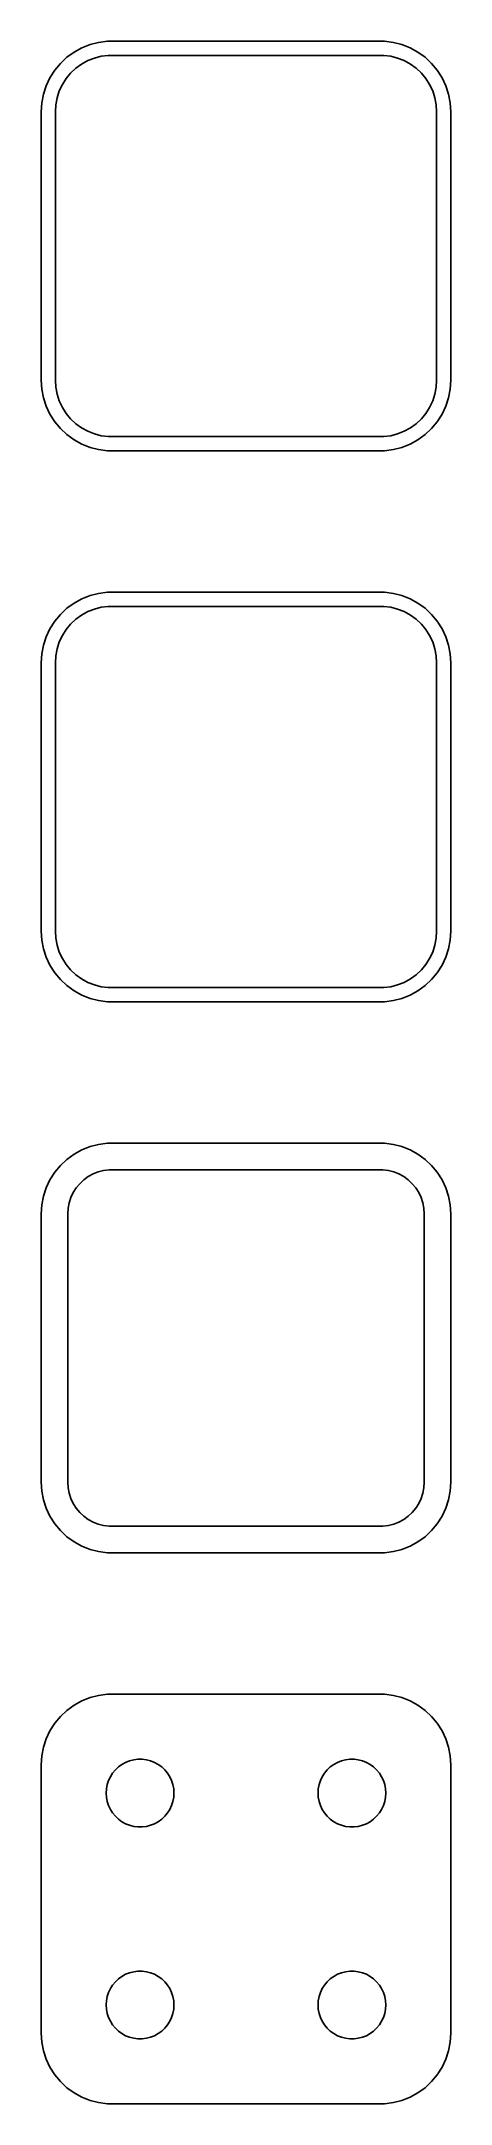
# Model space of a CAD drawing. Header units: metres. Extents: x -14 to 14, y 142 to 287.
import ezdxf

# ---------------------------------------------------------------- set-up
doc = ezdxf.new("R2010")
doc.units = ezdxf.units.M

msp = doc.modelspace()

# ---------------------------------------------------------------- linework, layer by layer
for p, q in [((-12.6871, 286.353), (-13.1448, 285.923)), ((-12.1791, 286.722), (-12.6871, 286.353)), ((-11.6289, 287.024), (-12.1791, 286.722)), ((-11.0451, 287.255), (-11.6289, 287.024)), ((-11.2031, 286.119), (-10.7361, 286.304)), ((-10.4369, 287.411), (-11.0451, 287.255)), ((-10.7361, 286.304), (-10.2495, 286.429)), ((-9.81395, 287.49), (-10.4369, 287.411)), ((-10.2495, 286.429), (-9.75116, 286.492)), ((9.81395, 287.49), (-9.81395, 287.49)), ((-9.75116, 286.492), (9.75116, 286.492)), ((9.75116, 286.492), (10.2495, 286.429)), ((10.4369, 287.411), (9.81395, 287.49)), ((10.2495, 286.429), (10.7361, 286.304)), ((11.0451, 287.255), (10.4369, 287.411)), ((10.7361, 286.304), (11.2031, 286.119)), ((11.6289, 287.024), (11.0451, 287.255)), ((12.1791, 286.722), (11.6289, 287.024)), ((12.6871, 286.353), (12.1791, 286.722)), ((13.1448, 285.923), (12.6871, 286.353)), ((-13.8815, 284.909), (-14.1489, 284.341)), ((-13.5451, 285.439), (-13.8815, 284.909)), ((-13.1448, 285.923), (-13.5451, 285.439)), ((-13.0052, 284.427), (-12.7361, 284.851)), ((-12.7361, 284.851), (-12.4159, 285.238)), ((-12.4159, 285.238), (-12.0497, 285.582)), ((-12.0497, 285.582), (-11.6433, 285.877)), ((-11.6433, 285.877), (-11.2031, 286.119)), ((11.2031, 286.119), (11.6433, 285.877)), ((11.6433, 285.877), (12.0497, 285.582)), ((12.0497, 285.582), (12.4159, 285.238)), ((12.4159, 285.238), (12.7361, 284.851)), ((12.7361, 284.851), (13.0052, 284.427)), ((13.5451, 285.439), (13.1448, 285.923)), ((13.8815, 284.909), (13.5451, 285.439)), ((14.1489, 284.341), (13.8815, 284.909)), ((-14.3429, 283.743), (-14.4606, 283.127)), ((-14.1489, 284.341), (-14.3429, 283.743)), ((-13.4684, 283.001), (-13.3743, 283.495)), ((-13.3743, 283.495), (-13.2191, 283.972)), ((-13.2191, 283.972), (-13.0052, 284.427)), ((13.0052, 284.427), (13.2191, 283.972)), ((13.2191, 283.972), (13.3743, 283.495)), ((13.3743, 283.495), (13.4684, 283.001)), ((14.3429, 283.743), (14.1489, 284.341)), ((14.4606, 283.127), (14.3429, 283.743)), ((-14.4606, 283.127), (-14.5, 282.5)), ((-14.5, 282.5), (-14.5, 263.5)), ((-13.5, 282.5), (-13.4684, 283.001)), ((-13.5, 263.5), (-13.5, 282.5)), ((13.4684, 283.001), (13.5, 282.5)), ((13.5, 282.5), (13.5, 263.5)), ((14.5, 282.5), (14.4606, 283.127)), ((14.5, 263.5), (14.5, 282.5)), ((-14.5, 263.5), (-14.4606, 262.873)), ((-14.4606, 262.873), (-14.3429, 262.257)), ((-13.4684, 262.999), (-13.5, 263.5)), ((-13.3743, 262.505), (-13.4684, 262.999)), ((13.4684, 262.999), (13.3743, 262.505)), ((13.5, 263.5), (13.4684, 262.999)), ((14.3429, 262.257), (14.4606, 262.873)), ((14.4606, 262.873), (14.5, 263.5)), ((-14.3429, 262.257), (-14.1489, 261.659)), ((-14.1489, 261.659), (-13.8815, 261.091)), ((-13.2191, 262.028), (-13.3743, 262.505)), ((-13.0052, 261.573), (-13.2191, 262.028)), ((-12.7361, 261.149), (-13.0052, 261.573)), ((13.0052, 261.573), (12.7361, 261.149)), ((13.2191, 262.028), (13.0052, 261.573)), ((13.3743, 262.505), (13.2191, 262.028)), ((13.8815, 261.091), (14.1489, 261.659)), ((14.1489, 261.659), (14.3429, 262.257)), ((-13.8815, 261.091), (-13.5451, 260.561)), ((-13.5451, 260.561), (-13.1448, 260.077)), ((-13.1448, 260.077), (-12.6871, 259.647)), ((-12.4159, 260.762), (-12.7361, 261.149)), ((-12.0497, 260.418), (-12.4159, 260.762)), ((-11.6433, 260.123), (-12.0497, 260.418)), ((-11.2031, 259.881), (-11.6433, 260.123)), ((-10.7361, 259.696), (-11.2031, 259.881)), ((11.2031, 259.881), (10.7361, 259.696)), ((11.6433, 260.123), (11.2031, 259.881)), ((12.0497, 260.418), (11.6433, 260.123)), ((12.4159, 260.762), (12.0497, 260.418)), ((12.7361, 261.149), (12.4159, 260.762)), ((12.6871, 259.647), (13.1448, 260.077)), ((13.1448, 260.077), (13.5451, 260.561)), ((13.5451, 260.561), (13.8815, 261.091)), ((-12.6871, 259.647), (-12.1791, 259.278)), ((-12.1791, 259.278), (-11.6289, 258.976)), ((-11.6289, 258.976), (-11.0451, 258.745)), ((-11.0451, 258.745), (-10.4369, 258.589)), ((-10.2495, 259.571), (-10.7361, 259.696)), ((-10.4369, 258.589), (-9.81395, 258.51)), ((-9.75116, 259.508), (-10.2495, 259.571)), ((-9.81395, 258.51), (9.81395, 258.51)), ((9.75116, 259.508), (-9.75116, 259.508)), ((10.2495, 259.571), (9.75116, 259.508)), ((9.81395, 258.51), (10.4369, 258.589)), ((10.7361, 259.696), (10.2495, 259.571)), ((10.4369, 258.589), (11.0451, 258.745)), ((11.0451, 258.745), (11.6289, 258.976)), ((11.6289, 258.976), (12.1791, 259.278)), ((12.1791, 259.278), (12.6871, 259.647)), ((-11.0451, 248.255), (-11.6289, 248.024)), ((-10.4369, 248.411), (-11.0451, 248.255)), ((-9.81395, 248.49), (-10.4369, 248.411)), ((9.81395, 248.49), (-9.81395, 248.49)), ((10.4369, 248.411), (9.81395, 248.49)), ((11.0451, 248.255), (10.4369, 248.411)), ((11.6289, 248.024), (11.0451, 248.255)), ((-13.1448, 246.923), (-13.5451, 246.439)), ((-12.6871, 247.353), (-13.1448, 246.923)), ((-12.1791, 247.722), (-12.6871, 247.353)), ((-11.6289, 248.024), (-12.1791, 247.722)), ((-12.0497, 246.582), (-11.6433, 246.877)), ((-11.6433, 246.877), (-11.2031, 247.119)), ((-11.2031, 247.119), (-10.7361, 247.304)), ((-10.7361, 247.304), (-10.2495, 247.429)), ((-10.2495, 247.429), (-9.75116, 247.492)), ((-9.75116, 247.492), (9.75116, 247.492)), ((9.75116, 247.492), (10.2495, 247.429)), ((10.2495, 247.429), (10.7361, 247.304)), ((10.7361, 247.304), (11.2031, 247.119)), ((11.2031, 247.119), (11.6433, 246.877)), ((12.1791, 247.722), (11.6289, 248.024)), ((11.6433, 246.877), (12.0497, 246.582)), ((12.6871, 247.353), (12.1791, 247.722)), ((13.1448, 246.923), (12.6871, 247.353)), ((13.5451, 246.439), (13.1448, 246.923)), ((-14.1489, 245.341), (-14.3429, 244.743)), ((-13.8815, 245.909), (-14.1489, 245.341)), ((-13.5451, 246.439), (-13.8815, 245.909)), ((-13.2191, 244.972), (-13.0052, 245.427)), ((-13.0052, 245.427), (-12.7361, 245.851)), ((-12.7361, 245.851), (-12.4159, 246.238)), ((-12.4159, 246.238), (-12.0497, 246.582)), ((12.0497, 246.582), (12.4159, 246.238)), ((12.4159, 246.238), (12.7361, 245.851)), ((12.7361, 245.851), (13.0052, 245.427)), ((13.0052, 245.427), (13.2191, 244.972)), ((13.8815, 245.909), (13.5451, 246.439)), ((14.1489, 245.341), (13.8815, 245.909)), ((14.3429, 244.743), (14.1489, 245.341)), ((-14.4606, 244.127), (-14.5, 243.5)), ((-14.3429, 244.743), (-14.4606, 244.127)), ((-13.5, 243.5), (-13.4684, 244.001)), ((-13.4684, 244.001), (-13.3743, 244.495)), ((-13.3743, 244.495), (-13.2191, 244.972)), ((13.2191, 244.972), (13.3743, 244.495)), ((13.3743, 244.495), (13.4684, 244.001)), ((13.4684, 244.001), (13.5, 243.5)), ((14.4606, 244.127), (14.3429, 244.743)), ((14.5, 243.5), (14.4606, 244.127)), ((-14.5, 243.5), (-14.5, 224.5)), ((-13.5, 224.5), (-13.5, 243.5)), ((13.5, 243.5), (13.5, 224.5)), ((14.5, 224.5), (14.5, 243.5)), ((-14.5, 224.5), (-14.4606, 223.873)), ((-14.4606, 223.873), (-14.3429, 223.257)), ((-13.4684, 223.999), (-13.5, 224.5)), ((-13.3743, 223.505), (-13.4684, 223.999)), ((-13.2191, 223.028), (-13.3743, 223.505)), ((13.3743, 223.505), (13.2191, 223.028)), ((13.4684, 223.999), (13.3743, 223.505)), ((13.5, 224.5), (13.4684, 223.999)), ((14.3429, 223.257), (14.4606, 223.873)), ((14.4606, 223.873), (14.5, 224.5)), ((-14.3429, 223.257), (-14.1489, 222.659)), ((-14.1489, 222.659), (-13.8815, 222.091)), ((-13.8815, 222.091), (-13.5451, 221.561)), ((-13.0052, 222.573), (-13.2191, 223.028)), ((-12.7361, 222.149), (-13.0052, 222.573)), ((-12.4159, 221.762), (-12.7361, 222.149)), ((12.7361, 222.149), (12.4159, 221.762)), ((13.0052, 222.573), (12.7361, 222.149)), ((13.2191, 223.028), (13.0052, 222.573)), ((13.5451, 221.561), (13.8815, 222.091)), ((13.8815, 222.091), (14.1489, 222.659)), ((14.1489, 222.659), (14.3429, 223.257)), ((-13.5451, 221.561), (-13.1448, 221.077)), ((-13.1448, 221.077), (-12.6871, 220.647)), ((-12.6871, 220.647), (-12.1791, 220.278)), ((-12.0497, 221.418), (-12.4159, 221.762)), ((-11.6433, 221.123), (-12.0497, 221.418)), ((-11.2031, 220.881), (-11.6433, 221.123)), ((-10.7361, 220.696), (-11.2031, 220.881)), ((-10.2495, 220.571), (-10.7361, 220.696)), ((-9.75116, 220.508), (-10.2495, 220.571)), ((9.75116, 220.508), (-9.75116, 220.508)), ((10.2495, 220.571), (9.75116, 220.508)), ((10.7361, 220.696), (10.2495, 220.571)), ((11.2031, 220.881), (10.7361, 220.696)), ((11.6433, 221.123), (11.2031, 220.881)), ((12.0497, 221.418), (11.6433, 221.123)), ((12.4159, 221.762), (12.0497, 221.418)), ((12.1791, 220.278), (12.6871, 220.647)), ((12.6871, 220.647), (13.1448, 221.077)), ((13.1448, 221.077), (13.5451, 221.561)), ((-12.1791, 220.278), (-11.6289, 219.976)), ((-11.6289, 219.976), (-11.0451, 219.745)), ((-11.0451, 219.745), (-10.4369, 219.589)), ((-10.4369, 219.589), (-9.81395, 219.51)), ((-9.81395, 219.51), (9.81395, 219.51)), ((9.81395, 219.51), (10.4369, 219.589)), ((10.4369, 219.589), (11.0451, 219.745)), ((11.0451, 219.745), (11.6289, 219.976)), ((11.6289, 219.976), (12.1791, 220.278)), ((-11.6289, 209.024), (-12.1791, 208.722)), ((-11.0451, 209.255), (-11.6289, 209.024)), ((-10.4369, 209.411), (-11.0451, 209.255)), ((-9.81395, 209.49), (-10.4369, 209.411)), ((9.81395, 209.49), (-9.81395, 209.49)), ((10.4369, 209.411), (9.81395, 209.49)), ((11.0451, 209.255), (10.4369, 209.411)), ((11.6289, 209.024), (11.0451, 209.255)), ((12.1791, 208.722), (11.6289, 209.024)), ((-13.5451, 207.439), (-13.8815, 206.909)), ((-13.1448, 207.923), (-13.5451, 207.439)), ((-12.6871, 208.353), (-13.1448, 207.923)), ((-12.1791, 208.722), (-12.6871, 208.353)), ((-11.168, 207.128), (-10.8254, 207.317)), ((-10.8254, 207.317), (-10.4619, 207.461)), ((-10.4619, 207.461), (-10.0833, 207.558)), ((-10.0833, 207.558), (-9.69545, 207.607)), ((-9.69545, 207.607), (9.69545, 207.607)), ((9.69545, 207.607), (10.0833, 207.558)), ((10.0833, 207.558), (10.4619, 207.461)), ((10.4619, 207.461), (10.8254, 207.317)), ((10.8254, 207.317), (11.168, 207.128)), ((12.6871, 208.353), (12.1791, 208.722)), ((13.1448, 207.923), (12.6871, 208.353)), ((13.5451, 207.439), (13.1448, 207.923)), ((13.8815, 206.909), (13.5451, 207.439)), ((-14.1489, 206.341), (-14.3429, 205.743)), ((-13.8815, 206.909), (-14.1489, 206.341)), ((-12.3943, 205.646), (-12.2279, 206)), ((-12.2279, 206), (-12.0184, 206.33)), ((-12.0184, 206.33), (-11.7692, 206.631)), ((-11.7692, 206.631), (-11.4842, 206.899)), ((-11.4842, 206.899), (-11.168, 207.128)), ((11.168, 207.128), (11.4842, 206.899)), ((11.4842, 206.899), (11.7692, 206.631)), ((11.7692, 206.631), (12.0184, 206.33)), ((12.0184, 206.33), (12.2279, 206)), ((12.2279, 206), (12.3943, 205.646)), ((14.1489, 206.341), (13.8815, 206.909)), ((14.3429, 205.743), (14.1489, 206.341)), ((-14.4606, 205.127), (-14.5, 204.5)), ((-14.5, 204.5), (-14.5, 185.5)), ((-14.3429, 205.743), (-14.4606, 205.127)), ((-12.6129, 204.5), (-12.5884, 204.89)), ((-12.6129, 185.5), (-12.6129, 204.5)), ((-12.5884, 204.89), (-12.5151, 205.274)), ((-12.5151, 205.274), (-12.3943, 205.646)), ((12.3943, 205.646), (12.5151, 205.274)), ((12.5151, 205.274), (12.5884, 204.89)), ((12.5884, 204.89), (12.6129, 204.5)), ((12.6129, 204.5), (12.6129, 185.5)), ((14.4606, 205.127), (14.3429, 205.743)), ((14.5, 204.5), (14.4606, 205.127)), ((14.5, 185.5), (14.5, 204.5)), ((-14.5, 185.5), (-14.4606, 184.873)), ((-12.5884, 185.11), (-12.6129, 185.5)), ((12.6129, 185.5), (12.5884, 185.11)), ((14.4606, 184.873), (14.5, 185.5)), ((-14.4606, 184.873), (-14.3429, 184.257)), ((-14.3429, 184.257), (-14.1489, 183.659)), ((-12.5151, 184.726), (-12.5884, 185.11)), ((-12.3943, 184.354), (-12.5151, 184.726)), ((-12.2279, 184), (-12.3943, 184.354)), ((-12.0184, 183.67), (-12.2279, 184)), ((12.2279, 184), (12.0184, 183.67)), ((12.3943, 184.354), (12.2279, 184)), ((12.5151, 184.726), (12.3943, 184.354)), ((12.5884, 185.11), (12.5151, 184.726)), ((14.1489, 183.659), (14.3429, 184.257)), ((14.3429, 184.257), (14.4606, 184.873)), ((-14.1489, 183.659), (-13.8815, 183.091)), ((-13.8815, 183.091), (-13.5451, 182.561)), ((-13.5451, 182.561), (-13.1448, 182.077)), ((-11.7692, 183.369), (-12.0184, 183.67)), ((-11.4842, 183.101), (-11.7692, 183.369)), ((-11.168, 182.872), (-11.4842, 183.101)), ((-10.8254, 182.683), (-11.168, 182.872)), ((-10.4619, 182.539), (-10.8254, 182.683)), ((-10.0833, 182.442), (-10.4619, 182.539)), ((10.4619, 182.539), (10.0833, 182.442)), ((10.8254, 182.683), (10.4619, 182.539)), ((11.168, 182.872), (10.8254, 182.683)), ((11.4842, 183.101), (11.168, 182.872)), ((11.7692, 183.369), (11.4842, 183.101)), ((12.0184, 183.67), (11.7692, 183.369)), ((13.1448, 182.077), (13.5451, 182.561)), ((13.5451, 182.561), (13.8815, 183.091)), ((13.8815, 183.091), (14.1489, 183.659)), ((-13.1448, 182.077), (-12.6871, 181.647)), ((-12.6871, 181.647), (-12.1791, 181.278)), ((-12.1791, 181.278), (-11.6289, 180.976)), ((-9.69545, 182.393), (-10.0833, 182.442)), ((9.69545, 182.393), (-9.69545, 182.393)), ((10.0833, 182.442), (9.69545, 182.393)), ((11.6289, 180.976), (12.1791, 181.278)), ((12.1791, 181.278), (12.6871, 181.647)), ((12.6871, 181.647), (13.1448, 182.077)), ((-11.6289, 180.976), (-11.0451, 180.745)), ((-11.0451, 180.745), (-10.4369, 180.589)), ((-10.4369, 180.589), (-9.81395, 180.51)), ((-9.81395, 180.51), (9.81395, 180.51)), ((9.81395, 180.51), (10.4369, 180.589)), ((10.4369, 180.589), (11.0451, 180.745)), ((11.0451, 180.745), (11.6289, 180.976)), ((-12.6871, 169.353), (-13.1448, 168.923)), ((-12.1791, 169.722), (-12.6871, 169.353)), ((-11.6289, 170.024), (-12.1791, 169.722)), ((-11.0451, 170.255), (-11.6289, 170.024)), ((-10.4369, 170.411), (-11.0451, 170.255)), ((-9.81395, 170.49), (-10.4369, 170.411)), ((9.81395, 170.49), (-9.81395, 170.49)), ((10.4369, 170.411), (9.81395, 170.49)), ((11.0451, 170.255), (10.4369, 170.411)), ((11.6289, 170.024), (11.0451, 170.255)), ((12.1791, 169.722), (11.6289, 170.024)), ((12.6871, 169.353), (12.1791, 169.722)), ((13.1448, 168.923), (12.6871, 169.353)), ((-13.8815, 167.909), (-14.1489, 167.341)), ((-13.5451, 168.439), (-13.8815, 167.909)), ((-13.1448, 168.923), (-13.5451, 168.439)), ((13.5451, 168.439), (13.1448, 168.923)), ((13.8815, 167.909), (13.5451, 168.439)), ((14.1489, 167.341), (13.8815, 167.909)), ((-14.3429, 166.743), (-14.4606, 166.127)), ((-14.1489, 167.341), (-14.3429, 166.743)), ((14.3429, 166.743), (14.1489, 167.341)), ((14.4606, 166.127), (14.3429, 166.743)), ((-14.4606, 166.127), (-14.5, 165.5)), ((-14.5, 165.5), (-14.5, 146.5)), ((-9.44164, 164.911), (-9.24951, 165.143)), ((-9.24951, 165.143), (-9.02982, 165.349)), ((-9.02982, 165.349), (-8.78598, 165.526)), ((-8.78598, 165.526), (-8.52187, 165.672)), ((-8.52187, 165.672), (-8.24164, 165.783)), ((-8.24164, 165.783), (-7.94971, 165.857)), ((-7.94971, 165.857), (-7.6507, 165.895)), ((-7.6507, 165.895), (-7.34929, 165.895)), ((-7.34929, 165.895), (-7.05028, 165.857)), ((-7.05028, 165.857), (-6.75835, 165.783)), ((-6.75835, 165.783), (-6.47812, 165.672)), ((-6.47812, 165.672), (-6.214, 165.526)), ((-6.214, 165.526), (-5.97017, 165.349)), ((-5.97017, 165.349), (-5.75047, 165.143)), ((-5.75047, 165.143), (-5.55835, 164.911)), ((5.55835, 164.911), (5.75047, 165.143)), ((5.75047, 165.143), (5.97017, 165.349)), ((5.97017, 165.349), (6.214, 165.526)), ((6.214, 165.526), (6.47812, 165.672)), ((6.47812, 165.672), (6.75835, 165.783)), ((6.75835, 165.783), (7.05028, 165.857)), ((7.05028, 165.857), (7.34929, 165.895)), ((7.34929, 165.895), (7.6507, 165.895)), ((7.6507, 165.895), (7.94971, 165.857)), ((7.94971, 165.857), (8.24164, 165.783)), ((8.24164, 165.783), (8.52187, 165.672)), ((8.52187, 165.672), (8.78598, 165.526)), ((8.78598, 165.526), (9.02982, 165.349)), ((9.02982, 165.349), (9.24951, 165.143)), ((9.24951, 165.143), (9.44164, 164.911)), ((14.5, 165.5), (14.4606, 166.127)), ((14.5, 146.5), (14.5, 165.5)), ((-9.89999, 163.5), (-9.88107, 163.801)), ((-9.88107, 163.199), (-9.89999, 163.5)), ((-9.88107, 163.801), (-9.82458, 164.097)), ((-9.82458, 164.097), (-9.73146, 164.383)), ((-9.73146, 164.383), (-9.60313, 164.656)), ((-9.60313, 164.656), (-9.44164, 164.911)), ((-5.55835, 164.911), (-5.39685, 164.656)), ((-5.39685, 164.656), (-5.26852, 164.383)), ((-5.26852, 164.383), (-5.1754, 164.097)), ((-5.1754, 164.097), (-5.11891, 163.801)), ((-5.11891, 163.801), (-5.09999, 163.5)), ((-5.09999, 163.5), (-5.11891, 163.199)), ((5.09999, 163.5), (5.11891, 163.801)), ((5.11891, 163.199), (5.09999, 163.5)), ((5.11891, 163.801), (5.1754, 164.097)), ((5.1754, 164.097), (5.26852, 164.383)), ((5.26852, 164.383), (5.39685, 164.656)), ((5.39685, 164.656), (5.55835, 164.911)), ((9.44164, 164.911), (9.60313, 164.656)), ((9.60313, 164.656), (9.73146, 164.383)), ((9.73146, 164.383), (9.82458, 164.097)), ((9.82458, 164.097), (9.88107, 163.801)), ((9.88107, 163.801), (9.89999, 163.5)), ((9.89999, 163.5), (9.88107, 163.199)), ((-9.82458, 162.903), (-9.88107, 163.199)), ((-9.73146, 162.617), (-9.82458, 162.903)), ((-9.60313, 162.344), (-9.73146, 162.617)), ((-9.44164, 162.089), (-9.60313, 162.344)), ((-9.24951, 161.857), (-9.44164, 162.089)), ((-5.55835, 162.089), (-5.75047, 161.857)), ((-5.39685, 162.344), (-5.55835, 162.089)), ((-5.26852, 162.617), (-5.39685, 162.344)), ((-5.1754, 162.903), (-5.26852, 162.617)), ((-5.11891, 163.199), (-5.1754, 162.903)), ((5.1754, 162.903), (5.11891, 163.199)), ((5.26852, 162.617), (5.1754, 162.903)), ((5.39685, 162.344), (5.26852, 162.617)), ((5.55835, 162.089), (5.39685, 162.344)), ((5.75047, 161.857), (5.55835, 162.089)), ((9.44164, 162.089), (9.24951, 161.857)), ((9.60313, 162.344), (9.44164, 162.089)), ((9.73146, 162.617), (9.60313, 162.344)), ((9.82458, 162.903), (9.73146, 162.617)), ((9.88107, 163.199), (9.82458, 162.903)), ((-9.02982, 161.651), (-9.24951, 161.857)), ((-8.78598, 161.474), (-9.02982, 161.651)), ((-8.52187, 161.328), (-8.78598, 161.474)), ((-8.24164, 161.217), (-8.52187, 161.328)), ((-7.94971, 161.143), (-8.24164, 161.217)), ((-7.6507, 161.105), (-7.94971, 161.143)), ((-7.34929, 161.105), (-7.6507, 161.105)), ((-7.05028, 161.143), (-7.34929, 161.105)), ((-6.75835, 161.217), (-7.05028, 161.143)), ((-6.47812, 161.328), (-6.75835, 161.217)), ((-6.214, 161.474), (-6.47812, 161.328)), ((-5.97017, 161.651), (-6.214, 161.474)), ((-5.75047, 161.857), (-5.97017, 161.651)), ((5.97017, 161.651), (5.75047, 161.857)), ((6.214, 161.474), (5.97017, 161.651)), ((6.47812, 161.328), (6.214, 161.474)), ((6.75835, 161.217), (6.47812, 161.328)), ((7.05028, 161.143), (6.75835, 161.217)), ((7.34929, 161.105), (7.05028, 161.143)), ((7.6507, 161.105), (7.34929, 161.105)), ((7.94971, 161.143), (7.6507, 161.105)), ((8.24164, 161.217), (7.94971, 161.143)), ((8.52187, 161.328), (8.24164, 161.217)), ((8.78598, 161.474), (8.52187, 161.328)), ((9.02982, 161.651), (8.78598, 161.474)), ((9.24951, 161.857), (9.02982, 161.651)), ((-9.02982, 150.349), (-8.78598, 150.526)), ((-8.78598, 150.526), (-8.52187, 150.672)), ((-8.52187, 150.672), (-8.24164, 150.783)), ((-8.24164, 150.783), (-7.94971, 150.857)), ((-7.94971, 150.857), (-7.6507, 150.895)), ((-7.6507, 150.895), (-7.34929, 150.895)), ((-7.34929, 150.895), (-7.05028, 150.857)), ((-7.05028, 150.857), (-6.75835, 150.783)), ((-6.75835, 150.783), (-6.47812, 150.672)), ((-6.47812, 150.672), (-6.214, 150.526)), ((-6.214, 150.526), (-5.97017, 150.349)), ((5.97017, 150.349), (6.214, 150.526)), ((6.214, 150.526), (6.47812, 150.672)), ((6.47812, 150.672), (6.75835, 150.783)), ((6.75835, 150.783), (7.05028, 150.857)), ((7.05028, 150.857), (7.34929, 150.895)), ((7.34929, 150.895), (7.6507, 150.895)), ((7.6507, 150.895), (7.94971, 150.857)), ((7.94971, 150.857), (8.24164, 150.783)), ((8.24164, 150.783), (8.52187, 150.672)), ((8.52187, 150.672), (8.78598, 150.526)), ((8.78598, 150.526), (9.02982, 150.349)), ((-9.88107, 148.801), (-9.82458, 149.097)), ((-9.82458, 149.097), (-9.73146, 149.383)), ((-9.73146, 149.383), (-9.60313, 149.656)), ((-9.60313, 149.656), (-9.44164, 149.911)), ((-9.44164, 149.911), (-9.24951, 150.143)), ((-9.24951, 150.143), (-9.02982, 150.349)), ((-5.97017, 150.349), (-5.75047, 150.143)), ((-5.75047, 150.143), (-5.55835, 149.911)), ((-5.55835, 149.911), (-5.39685, 149.656)), ((-5.39685, 149.656), (-5.26852, 149.383)), ((-5.26852, 149.383), (-5.1754, 149.097)), ((-5.1754, 149.097), (-5.11891, 148.801)), ((5.11891, 148.801), (5.1754, 149.097)), ((5.1754, 149.097), (5.26852, 149.383)), ((5.26852, 149.383), (5.39685, 149.656)), ((5.39685, 149.656), (5.55835, 149.911)), ((5.55835, 149.911), (5.75047, 150.143)), ((5.75047, 150.143), (5.97017, 150.349)), ((9.02982, 150.349), (9.24951, 150.143)), ((9.24951, 150.143), (9.44164, 149.911)), ((9.44164, 149.911), (9.60313, 149.656)), ((9.60313, 149.656), (9.73146, 149.383)), ((9.73146, 149.383), (9.82458, 149.097)), ((9.82458, 149.097), (9.88107, 148.801)), ((-9.89999, 148.5), (-9.88107, 148.801)), ((-9.88107, 148.199), (-9.89999, 148.5)), ((-9.82458, 147.903), (-9.88107, 148.199)), ((-9.73146, 147.617), (-9.82458, 147.903)), ((-9.60313, 147.344), (-9.73146, 147.617)), ((-5.26852, 147.617), (-5.39685, 147.344)), ((-5.1754, 147.903), (-5.26852, 147.617)), ((-5.11891, 148.199), (-5.1754, 147.903)), ((-5.11891, 148.801), (-5.09999, 148.5)), ((-5.09999, 148.5), (-5.11891, 148.199)), ((5.09999, 148.5), (5.11891, 148.801)), ((5.11891, 148.199), (5.09999, 148.5)), ((5.1754, 147.903), (5.11891, 148.199)), ((5.26852, 147.617), (5.1754, 147.903)), ((5.39685, 147.344), (5.26852, 147.617)), ((9.73146, 147.617), (9.60313, 147.344)), ((9.82458, 147.903), (9.73146, 147.617)), ((9.88107, 148.199), (9.82458, 147.903)), ((9.88107, 148.801), (9.89999, 148.5)), ((9.89999, 148.5), (9.88107, 148.199)), ((-14.5, 146.5), (-14.4606, 145.873)), ((-9.44164, 147.089), (-9.60313, 147.344)), ((-9.24951, 146.857), (-9.44164, 147.089)), ((-9.02982, 146.651), (-9.24951, 146.857)), ((-8.78598, 146.474), (-9.02982, 146.651)), ((-8.52187, 146.328), (-8.78598, 146.474)), ((-8.24164, 146.217), (-8.52187, 146.328)), ((-7.94971, 146.143), (-8.24164, 146.217)), ((-7.6507, 146.105), (-7.94971, 146.143)), ((-7.34929, 146.105), (-7.6507, 146.105)), ((-7.05028, 146.143), (-7.34929, 146.105)), ((-6.75835, 146.217), (-7.05028, 146.143)), ((-6.47812, 146.328), (-6.75835, 146.217)), ((-6.214, 146.474), (-6.47812, 146.328)), ((-5.97017, 146.651), (-6.214, 146.474)), ((-5.75047, 146.857), (-5.97017, 146.651)), ((-5.55835, 147.089), (-5.75047, 146.857)), ((-5.39685, 147.344), (-5.55835, 147.089)), ((5.55835, 147.089), (5.39685, 147.344)), ((5.75047, 146.857), (5.55835, 147.089)), ((5.97017, 146.651), (5.75047, 146.857)), ((6.214, 146.474), (5.97017, 146.651)), ((6.47812, 146.328), (6.214, 146.474)), ((6.75835, 146.217), (6.47812, 146.328)), ((7.05028, 146.143), (6.75835, 146.217)), ((7.34929, 146.105), (7.05028, 146.143)), ((7.6507, 146.105), (7.34929, 146.105)), ((7.94971, 146.143), (7.6507, 146.105)), ((8.24164, 146.217), (7.94971, 146.143)), ((8.52187, 146.328), (8.24164, 146.217)), ((8.78598, 146.474), (8.52187, 146.328)), ((9.02982, 146.651), (8.78598, 146.474)), ((9.24951, 146.857), (9.02982, 146.651)), ((9.44164, 147.089), (9.24951, 146.857)), ((9.60313, 147.344), (9.44164, 147.089)), ((14.4606, 145.873), (14.5, 146.5)), ((-14.4606, 145.873), (-14.3429, 145.257)), ((-14.3429, 145.257), (-14.1489, 144.659)), ((-14.1489, 144.659), (-13.8815, 144.091)), ((13.8815, 144.091), (14.1489, 144.659)), ((14.1489, 144.659), (14.3429, 145.257)), ((14.3429, 145.257), (14.4606, 145.873)), ((-13.8815, 144.091), (-13.5451, 143.561)), ((-13.5451, 143.561), (-13.1448, 143.077)), ((-13.1448, 143.077), (-12.6871, 142.647)), ((12.6871, 142.647), (13.1448, 143.077)), ((13.1448, 143.077), (13.5451, 143.561)), ((13.5451, 143.561), (13.8815, 144.091)), ((-12.6871, 142.647), (-12.1791, 142.278)), ((-12.1791, 142.278), (-11.6289, 141.976)), ((-11.6289, 141.976), (-11.0451, 141.745)), ((-11.0451, 141.745), (-10.4369, 141.589)), ((10.4369, 141.589), (11.0451, 141.745)), ((11.0451, 141.745), (11.6289, 141.976)), ((11.6289, 141.976), (12.1791, 142.278)), ((12.1791, 142.278), (12.6871, 142.647)), ((-10.4369, 141.589), (-9.81395, 141.51)), ((-9.81395, 141.51), (9.81395, 141.51)), ((9.81395, 141.51), (10.4369, 141.589))]:
    msp.add_line(p, q)

doc.saveas('drawing.dxf')
